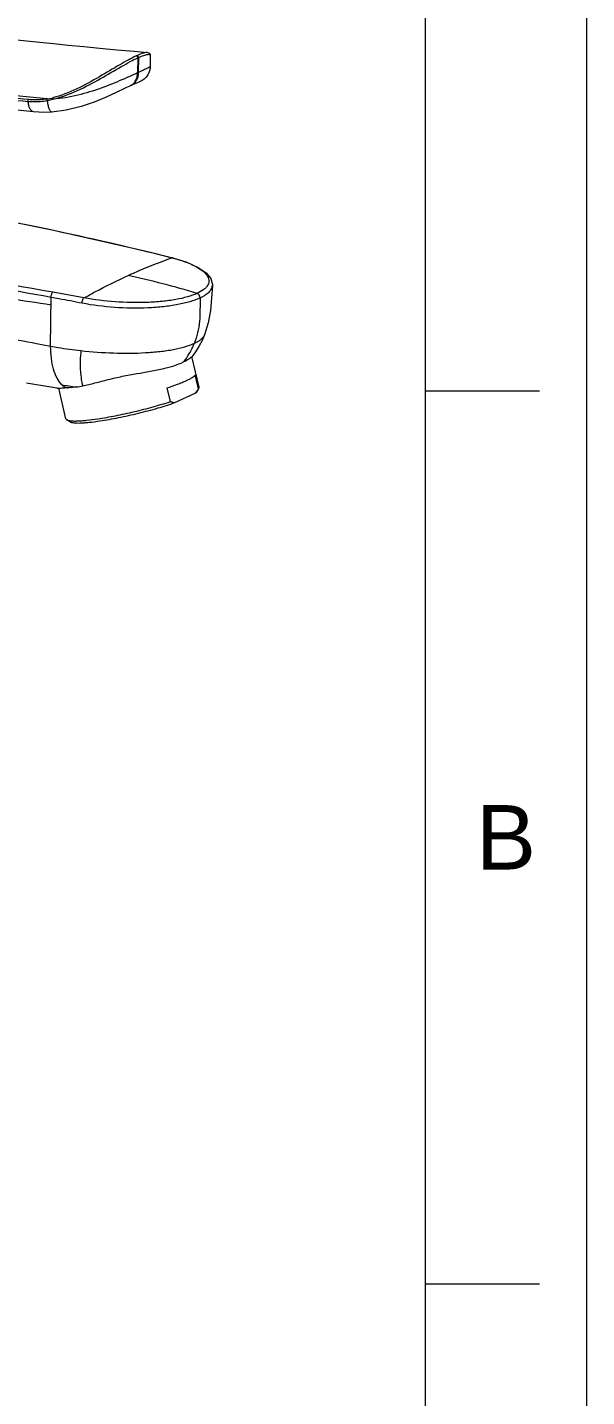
# Model space of a CAD drawing. Header units: millimetres. Extents: x 1334 to 1928, y -1757 to -1337.
# Drawn here: x 1879.3 to 1928.3, y -1517.9 to -1397.8 of the extents above; entities that cross this region are included whole.
import ezdxf

# ---------------------------------------------------------------- set-up
doc = ezdxf.new("R2010")
doc.units = ezdxf.units.MM
doc.header["$LTSCALE"] = 0.1
doc.layers.get('0').update_dxf_attribs({"lineweight": 13})
doc.styles.get("Standard").update_dxf_attribs({"font": 'arial.ttf'})

msp = doc.modelspace()

# ---------------------------------------------------------------- linework, layer by layer
for p, q in [((1914.19, -1743.031), (1914.19, -1351.314)), ((1914.19, -1429.657), (1924.19, -1429.657)), ((1914.19, -1508.001), (1924.19, -1508.001))]:
    msp.add_line(p, q)
at = {"color": 7, "linetype": 'Continuous'}
for p, q in [((1888.97, -1400.446), (1888.958, -1401.759)), ((1889.037, -1401.723), (1889.048, -1400.41)), ((1890.068, -1400.223), (1890.06, -1401.177)), ((1888.304, -1402.899), (1888.304, -1402.898)), ((1879.83, -1405.192), (1858.862, -1403.106)), ((1879.83, -1405.193), (1879.83, -1405.193)), ((1881.433, -1405.212), (1881.433, -1405.212)), ((1874.135, -1414.063), (1881.087, -1415.453)), ((1881.087, -1415.453), (1889.573, -1417.374)), ((1889.516, -1417.375), (1889.572, -1417.373)), ((1889.516, -1417.375), (1889.57, -1417.388)), ((1889.572, -1417.373), (1889.574, -1417.373)), ((1891.338, -1417.814), (1892.032, -1417.991)), ((1891.972, -1417.992), (1892.032, -1417.991)), ((1895.519, -1420.332), (1895.516, -1420.432)), ((1895.516, -1420.433), (1895.517, -1420.421)), ((1881.328, -1425.739), (1881.367, -1421.433)), ((1884.245, -1421.515), (1881.525, -1421.019)), ((1880.094, -1425.505), (1881.328, -1425.739)), ((1894.83, -1424.755), (1894.831, -1424.753)), ((1894.346, -1429.344), (1893.708, -1426.663)), ((1882.565, -1429.401), (1882.575, -1429.401)), ((1882.657, -1429.399), (1882.665, -1429.399)), ((1882.717, -1429.397), (1882.665, -1429.399)), ((1882.772, -1429.396), (1882.717, -1429.397)), ((1882.832, -1429.394), (1882.772, -1429.396)), ((1882.848, -1429.393), (1882.832, -1429.394)), ((1891.528, -1429.406), (1891.814, -1430.612)), ((1894.302, -1429.478), (1894.015, -1428.272)), ((1882.671, -1432.119), (1882.031, -1429.429)), ((1892.225, -1430.692), (1894.006, -1429.88)), ((1894.006, -1429.88), (1894.135, -1429.747)), ((1894.135, -1429.747), (1894.319, -1429.453)), ((1894.302, -1429.478), (1894.319, -1429.453)), ((1883.041, -1432.385), (1882.743, -1432.205))]:
    msp.add_line(p, q, dxfattribs=at)
msp.add_lwpolyline([(1334.392, -1337.172), (1928.332, -1337.172), (1928.332, -1757.172), (1334.392, -1757.172)], close=True)
for points in [[(1868.891, -1397.759), (1869.464, -1397.837), (1870.074, -1397.918), (1870.72, -1398.002), (1871.402, -1398.088), (1872.119, -1398.176), (1872.869, -1398.266), (1873.653, -1398.358), (1874.47, -1398.451), (1875.318, -1398.546), (1876.203, -1398.644), (1877.138, -1398.744), (1878.139, -1398.85), (1879.216, -1398.962), (1880.367, -1399.079), (1881.587, -1399.202), (1882.874, -1399.328), (1884.227, -1399.46), (1885.645, -1399.595), (1887.125, -1399.734), (1888.666, -1399.877), (1889.814, -1399.982)], [(1889.813, -1399.982), (1889.929, -1400.01), (1890.052, -1400.135), (1890.068, -1400.224)], [(1890.06, -1401.174), (1890.043, -1401.386), (1889.97, -1401.672), (1889.85, -1401.928), (1889.696, -1402.141), (1889.53, -1402.306), (1889.366, -1402.428), (1889.225, -1402.509), (1889.124, -1402.556), (1889.053, -1402.586), (1888.928, -1402.634)], [(1888.304, -1402.899), (1887.808, -1403.135), (1887.081, -1403.484), (1886.193, -1403.894), (1885.158, -1404.325), (1883.993, -1404.727), (1882.702, -1405.046), (1881.433, -1405.212)], [(1888.417, -1402.848), (1888.346, -1402.879), (1888.304, -1402.898)], [(1888.928, -1402.634), (1888.85, -1402.665), (1888.758, -1402.702), (1888.652, -1402.746), (1888.537, -1402.796), (1888.417, -1402.848)], [(1881.433, -1405.212), (1880.895, -1405.236), (1880.293, -1405.227), (1879.83, -1405.193)], [(1889.574, -1417.373), (1890.437, -1417.587), (1891.338, -1417.814)], [(1892.032, -1417.991), (1893.266, -1418.375), (1894.269, -1418.829), (1894.962, -1419.308), (1895.372, -1419.808), (1895.519, -1420.332)], [(1895.517, -1420.421), (1895.445, -1421.532), (1895.348, -1422.618), (1895.155, -1423.686), (1894.831, -1424.753)], [(1894.83, -1424.755), (1894.646, -1425.176), (1894.336, -1425.759), (1893.962, -1426.338), (1893.736, -1426.639)], [(1881.859, -1429.431), (1881.337, -1429.338), (1879.222, -1428.975)]]:
    msp.add_lwpolyline(points, dxfattribs=at)
for centre, radius, start, end in [((1890.238, -1403.258), 3.295, 113.75236, 115.27347), ((1890.355, -1403.378), 3.243, 113.75261, 115.27323), ((1889.991, -1400.22), 0.077, 359.56292, 2.94413), ((1890.591, -1405.23), 3.836, 113.90915, 115.19517), ((1887.863, -1401.963), 1.034, 295.19509, 298.49272), ((1879.834, -1397.171), 6.986, 279.75872, 283.88747), ((1881.54, -1404.067), 0.516, 192.98631, 193.8602), ((1879.822, -1397.403), 6.896, 280.1647, 284.38955), ((1879.651, -1404.238), 0.298, 181.43551, 185.29337), ((1887.389, -1435.668), 18.26, 75.27656, 75.46677), ((1870.13, -1501.293), 83.704, 73.30995, 77.58969), ((1886.622, -1405.942), 23.581, 259.45664, 262.52682), ((1882.799, -1436.902), 7.505, 91.08268, 91.70721), ((1885.44, -1414.119), 15.492, 259.34693, 259.85518), ((1883.306, -1428.219), 1.342, 237.03768, 237.49718), ((1885.201, -1415.462), 14.132, 259.33384, 259.62735), ((1884.204, -1426.802), 3.019, 237.57902, 239.34222), ((1885.633, -1413.106), 16.527, 259.62395, 259.80455), ((1885.808, -1412.137), 17.512, 259.80407, 259.97399), ((1885.768, -1412.318), 17.323, 259.83641, 260.29448), ((1885.811, -1412.125), 17.524, 259.97107, 260.20062), ((1882.004, -1418.635), 10.8, 278.25588, 281.38981)]:
    msp.add_arc(centre, radius, start, end, dxfattribs=at)
for points, knots in [([(1881.018, -1404.057), (1877.791, -1403.732), (1871.337, -1403.083), (1863.27, -1402.271), (1856.813, -1401.623), (1851.945, -1401.129), (1847.024, -1400.69), (1843.718, -1400.428), (1842.052, -1400.306)], [0, 0, 0, 0, 0.2485371, 0.4970731, 0.6213414, 0.7458432, 0.8720236, 1, 1, 1, 1]), ([(1888.831, -1400.279), (1888.608, -1400.384), (1888.125, -1400.636), (1887.05, -1401.251), (1885.561, -1402.153), (1883.643, -1403.215), (1882.238, -1403.773), (1881.51, -1403.953)], [0, 0, 0, 0, 0.0900524, 0.199096, 0.4522281, 0.7259584, 1, 1, 1, 1]), ([(1881.535, -1404.082), (1882.276, -1403.905), (1883.706, -1403.356), (1885.66, -1402.307), (1887.172, -1401.414), (1888.259, -1400.803), (1888.746, -1400.551), (1888.97, -1400.446)], [0, 0, 0, 0, 0.275441, 0.5493068, 0.8018258, 0.9104264, 1, 1, 1, 1]), ([(1888.97, -1400.446), (1888.97, -1400.406), (1888.942, -1400.326), (1888.868, -1400.282), (1888.831, -1400.279)], [0, 0, 0, 0, 0.5177244, 1, 1, 1, 1]), ([(1889.813, -1399.982), (1889.765, -1399.978), (1889.648, -1399.988), (1889.341, -1400.061), (1889.092, -1400.162), (1888.91, -1400.242)], [0, 0, 0, 0, 0.1534956, 0.3689319, 1, 1, 1, 1]), ([(1889.048, -1400.41), (1889.049, -1400.37), (1889.022, -1400.29), (1888.948, -1400.245), (1888.91, -1400.242)], [0, 0, 0, 0, 0.5183874, 1, 1, 1, 1]), ([(1889.048, -1400.41), (1889.128, -1400.375), (1889.275, -1400.313), (1889.483, -1400.236), (1889.636, -1400.188), (1889.743, -1400.162), (1889.827, -1400.146), (1889.914, -1400.137), (1889.996, -1400.143), (1890.053, -1400.168), (1890.068, -1400.201), (1890.068, -1400.216)], [0, 0, 0, 0, 0.2366439, 0.4371104, 0.6032216, 0.6739643, 0.7367389, 0.8384164, 0.9104668, 0.959705, 1, 1, 1, 1]), ([(1849.73, -1401.336), (1850.965, -1401.469), (1853.434, -1401.73), (1858.373, -1402.22), (1864.544, -1402.835), (1871.948, -1403.559), (1876.885, -1404.033), (1879.354, -1404.265)], [0, 0, 0, 0, 0.1251468, 0.2501766, 0.5001856, 0.7501351, 1, 1, 1, 1]), ([(1879.373, -1404.118), (1876.907, -1403.878), (1871.975, -1403.393), (1864.577, -1402.655), (1858.412, -1402.033), (1853.477, -1401.538), (1851.011, -1401.277), (1849.778, -1401.144)], [0, 0, 0, 0, 0.2498902, 0.4998449, 0.7498584, 0.874886, 1, 1, 1, 1]), ([(1888.958, -1401.759), (1888.497, -1401.975), (1887.443, -1402.449), (1885.707, -1403.15), (1883.703, -1403.773), (1882.268, -1404.021), (1881.535, -1404.082)], [0, 0, 0, 0, 0.195649, 0.4436179, 0.7179355, 1, 1, 1, 1]), ([(1888.351, -1402.877), (1888.456, -1402.83), (1888.654, -1402.699), (1888.947, -1402.325), (1889.034, -1401.96), (1889.037, -1401.723)], [0, 0, 0, 0, 0.2432242, 0.4955822, 1, 1, 1, 1]), ([(1888.357, -1402.872), (1888.451, -1402.82), (1888.628, -1402.685), (1888.884, -1402.321), (1888.957, -1401.98), (1888.958, -1401.759)], [0, 0, 0, 0, 0.2444642, 0.4968345, 1, 1, 1, 1]), ([(1890.06, -1401.175), (1890.06, -1401.188), (1890.04, -1401.22), (1889.955, -1401.287), (1889.764, -1401.389), (1889.443, -1401.541), (1889.186, -1401.657), (1889.037, -1401.723)], [0, 0, 0, 0, 0.0337762, 0.0884789, 0.278985, 0.5820603, 1, 1, 1, 1]), ([(1879.352, -1404.245), (1879.352, -1404.234), (1879.353, -1404.191), (1879.361, -1404.148), (1879.373, -1404.118)], [0, 0, 0, 0, 0.2569403, 1, 1, 1, 1]), ([(1881.017, -1404.056), (1880.879, -1404.08), (1880.334, -1404.153), (1879.78, -1404.158), (1879.373, -1404.118)], [0, 0, 0, 0, 0.2565344, 1, 1, 1, 1]), ([(1881.037, -1404.183), (1881.034, -1404.172), (1881.026, -1404.13), (1881.022, -1404.087), (1881.023, -1404.056)], [0, 0, 0, 0, 0.2604066, 1, 1, 1, 1]), ([(1881.535, -1404.082), (1881.532, -1404.071), (1881.521, -1404.029), (1881.513, -1403.986), (1881.51, -1403.953)], [0, 0, 0, 0, 0.2600193, 1, 1, 1, 1]), ([(1879.354, -1404.265), (1879.491, -1404.278), (1880.053, -1404.312), (1880.62, -1404.265), (1881.039, -1404.19)], [0, 0, 0, 0, 0.2450833, 1, 1, 1, 1]), ([(1879.83, -1405.193), (1879.765, -1405.186), (1879.665, -1405.131), (1879.569, -1405.015), (1879.475, -1404.848), (1879.395, -1404.595), (1879.363, -1404.378), (1879.354, -1404.265)], [0, 0, 0, 0, 0.1770295, 0.2852005, 0.4085651, 0.6921732, 1, 1, 1, 1]), ([(1881.433, -1405.212), (1881.387, -1405.215), (1881.314, -1405.145), (1881.253, -1405.034), (1881.198, -1404.902), (1881.149, -1404.745), (1881.089, -1404.506), (1881.057, -1404.318), (1881.039, -1404.19)], [0, 0, 0, 0, 0.1211262, 0.2212785, 0.3478056, 0.4958681, 0.6585891, 1, 1, 1, 1]), ([(1874.119, -1414.059), (1875.409, -1414.311), (1880.559, -1415.331), (1885.693, -1416.437), (1889.516, -1417.375)], [0, 0, 0, 0, 0.250244, 1, 1, 1, 1]), ([(1851.042, -1416.697), (1853.576, -1417.052), (1859.894, -1417.951), (1870.012, -1419.468), (1877.579, -1420.744), (1881.367, -1421.433)], [0, 0, 0, 0, 0.2500771, 0.6237184, 1, 1, 1, 1]), ([(1881.525, -1421.019), (1876.638, -1420.13), (1866.852, -1418.512), (1857.036, -1417.101), (1852.136, -1416.412)], [0, 0, 0, 0, 0.5009581, 1, 1, 1, 1]), ([(1889.57, -1417.388), (1889.771, -1417.438), (1890.572, -1417.636), (1891.373, -1417.837), (1891.972, -1417.992)], [0, 0, 0, 0, 0.250659, 1, 1, 1, 1]), ([(1881.36, -1422.145), (1878.873, -1421.747), (1873.921, -1421.067), (1867.712, -1420.311), (1862.73, -1419.638), (1859.558, -1419.156), (1856.974, -1418.719), (1854.342, -1418.242), (1852.362, -1417.873), (1851.036, -1417.652)], [0, 0, 0, 0, 0.246458, 0.4889574, 0.6120753, 0.7382605, 0.8029285, 0.8684753, 1, 1, 1, 1]), ([(1888.119, -1419.544), (1888.44, -1419.398), (1889.706, -1418.837), (1890.997, -1418.333), (1891.972, -1417.992)], [0, 0, 0, 0, 0.2542169, 1, 1, 1, 1]), ([(1892.03, -1418.007), (1892.385, -1418.1), (1893.038, -1418.298), (1893.906, -1418.658), (1894.496, -1419.002), (1894.847, -1419.3), (1895.081, -1419.565), (1895.221, -1419.869), (1895.205, -1420.171), (1895.123, -1420.384), (1894.975, -1420.586), (1894.671, -1420.86), (1894.381, -1421.018), (1894.17, -1421.115)], [0, 0, 0, 0, 0.1987445, 0.369524, 0.5091419, 0.5670429, 0.6179249, 0.7010928, 0.7391727, 0.7791672, 0.8233566, 0.8740251, 1, 1, 1, 1]), ([(1884.245, -1421.515), (1884.567, -1421.335), (1885.837, -1420.638), (1887.136, -1419.993), (1888.119, -1419.544)], [0, 0, 0, 0, 0.2544164, 1, 1, 1, 1]), ([(1894.433, -1421.494), (1894.589, -1421.423), (1894.867, -1421.278), (1895.211, -1421.021), (1895.439, -1420.743), (1895.508, -1420.532), (1895.516, -1420.433)], [0, 0, 0, 0, 0.3253727, 0.5925083, 0.811007, 1, 1, 1, 1]), ([(1881.367, -1421.433), (1881.371, -1421.347), (1881.395, -1421.222), (1881.46, -1421.086), (1881.503, -1421.034), (1881.525, -1421.019)], [0, 0, 0, 0, 0.5691386, 0.8225712, 1, 1, 1, 1]), ([(1881.367, -1421.433), (1881.593, -1421.474), (1882.502, -1421.641), (1883.409, -1421.817), (1884.09, -1421.949)], [0, 0, 0, 0, 0.249053, 1, 1, 1, 1]), ([(1884.09, -1421.949), (1885.028, -1422.131), (1886.95, -1422.371), (1889.345, -1422.409), (1891.198, -1422.27), (1892.435, -1422.092), (1893.508, -1421.846), (1894.152, -1421.622), (1894.433, -1421.494)], [0, 0, 0, 0, 0.2737447, 0.5534202, 0.6848065, 0.8056891, 0.9112416, 1, 1, 1, 1]), ([(1884.09, -1421.949), (1884.092, -1421.86), (1884.116, -1421.731), (1884.179, -1421.588), (1884.222, -1421.532), (1884.245, -1421.515)], [0, 0, 0, 0, 0.5682286, 0.8156008, 1, 1, 1, 1]), ([(1894.17, -1421.115), (1893.9, -1421.238), (1893.284, -1421.45), (1892.255, -1421.677), (1891.068, -1421.835), (1889.291, -1421.95), (1886.993, -1421.899), (1885.148, -1421.678), (1884.245, -1421.515)], [0, 0, 0, 0, 0.0886188, 0.1939162, 0.3145454, 0.4458042, 0.7258345, 1, 1, 1, 1]), ([(1894.433, -1421.494), (1894.43, -1421.837), (1894.426, -1422.527), (1894.403, -1423.557), (1894.243, -1424.555), (1894.048, -1425.189), (1893.931, -1425.49)], [0, 0, 0, 0, 0.2540451, 0.511185, 0.7613011, 1, 1, 1, 1]), ([(1894.433, -1421.494), (1894.434, -1421.411), (1894.383, -1421.246), (1894.245, -1421.137), (1894.17, -1421.115)], [0, 0, 0, 0, 0.5113146, 1, 1, 1, 1]), ([(1871.764, -1423.987), (1872.457, -1424.106), (1875.237, -1424.594), (1878.012, -1425.111), (1880.094, -1425.505)], [0, 0, 0, 0, 0.2490186, 1, 1, 1, 1]), ([(1882.307, -1429.125), (1882.139, -1428.957), (1881.841, -1428.522), (1881.541, -1427.729), (1881.36, -1426.779), (1881.326, -1426.096), (1881.328, -1425.739)], [0, 0, 0, 0, 0.1976265, 0.4323081, 0.7021518, 1, 1, 1, 1]), ([(1881.328, -1425.739), (1881.543, -1425.78), (1882.422, -1425.94), (1883.308, -1426.062), (1883.98, -1426.136)], [0, 0, 0, 0, 0.2440718, 1, 1, 1, 1]), ([(1883.98, -1426.136), (1884.932, -1426.241), (1886.818, -1426.377), (1889.142, -1426.364), (1890.892, -1426.221), (1892.05, -1426.053), (1893.057, -1425.823), (1893.664, -1425.611), (1893.931, -1425.49)], [0, 0, 0, 0, 0.2855642, 0.5637406, 0.6920984, 0.8091962, 0.9124442, 1, 1, 1, 1]), ([(1892.989, -1427.131), (1893.086, -1427.009), (1893.462, -1426.5), (1893.758, -1425.934), (1893.931, -1425.49)], [0, 0, 0, 0, 0.2459173, 1, 1, 1, 1]), ([(1893.931, -1425.49), (1894.047, -1425.437), (1894.257, -1425.33), (1894.583, -1425.112), (1894.773, -1424.904), (1894.83, -1424.755)], [0, 0, 0, 0, 0.3243738, 0.5944463, 1, 1, 1, 1]), ([(1883.98, -1426.136), (1883.977, -1426.295), (1883.926, -1426.604), (1883.91, -1427.063), (1883.91, -1427.502), (1883.936, -1428.033), (1883.999, -1428.607), (1884.087, -1429.037), (1884.137, -1429.222)], [0, 0, 0, 0, 0.1534756, 0.3008795, 0.4429899, 0.5776867, 0.8146482, 1, 1, 1, 1]), ([(1893.736, -1426.639), (1893.658, -1426.738), (1893.415, -1426.924), (1893.148, -1427.058), (1892.989, -1427.131)], [0, 0, 0, 0, 0.419611, 1, 1, 1, 1]), ([(1884.137, -1429.222), (1884.491, -1429.151), (1885.234, -1428.968), (1886.385, -1428.659), (1887.615, -1428.377), (1889.249, -1428.082), (1891.068, -1427.787), (1892.433, -1427.384), (1892.989, -1427.131)], [0, 0, 0, 0, 0.1191516, 0.2518405, 0.3925039, 0.53471, 0.7986606, 1, 1, 1, 1]), ([(1881.859, -1429.431), (1881.889, -1429.436), (1881.971, -1429.435), (1882.119, -1429.426), (1882.323, -1429.411), (1882.478, -1429.404), (1882.565, -1429.401)], [0, 0, 0, 0, 0.1312755, 0.3414569, 0.6313637, 1, 1, 1, 1]), ([(1882.576, -1429.344), (1882.553, -1429.329), (1882.457, -1429.263), (1882.369, -1429.187), (1882.307, -1429.125)], [0, 0, 0, 0, 0.2421859, 1, 1, 1, 1]), ([(1883.555, -1429.323), (1883.491, -1429.332), (1883.256, -1429.363), (1883.02, -1429.385), (1882.848, -1429.393)], [0, 0, 0, 0, 0.2703847, 1, 1, 1, 1]), ([(1891.528, -1429.406), (1891.841, -1429.304), (1892.288, -1429.149), (1892.846, -1428.931), (1893.192, -1428.783), (1893.484, -1428.643), (1893.719, -1428.513), (1893.893, -1428.395), (1893.984, -1428.312), (1894.015, -1428.272)], [0, 0, 0, 0, 0.3593818, 0.515046, 0.6525161, 0.7704498, 0.8678587, 0.9442545, 1, 1, 1, 1]), ([(1894.319, -1429.453), (1894.331, -1429.435), (1894.348, -1429.4), (1894.35, -1429.361), (1894.346, -1429.344)], [0, 0, 0, 0, 0.5480839, 1, 1, 1, 1]), ([(1894.302, -1429.478), (1894.278, -1429.513), (1894.185, -1429.651), (1894.085, -1429.785), (1894.006, -1429.88)], [0, 0, 0, 0, 0.2555681, 1, 1, 1, 1]), ([(1885.468, -1432.118), (1885.983, -1432.04), (1887.053, -1431.849), (1888.669, -1431.496), (1890.274, -1431.085), (1891.318, -1430.774), (1891.814, -1430.612)], [0, 0, 0, 0, 0.2391387, 0.4995048, 0.760124, 1, 1, 1, 1]), ([(1885.652, -1432.301), (1886.196, -1432.219), (1887.326, -1432.015), (1889.021, -1431.635), (1890.672, -1431.196), (1891.733, -1430.865), (1892.225, -1430.692)], [0, 0, 0, 0, 0.2434882, 0.508325, 0.7688881, 1, 1, 1, 1]), ([(1891.814, -1430.612), (1891.849, -1430.621), (1891.984, -1430.656), (1892.122, -1430.681), (1892.225, -1430.692)], [0, 0, 0, 0, 0.2536837, 1, 1, 1, 1]), ([(1882.671, -1432.119), (1882.675, -1432.136), (1882.694, -1432.171), (1882.725, -1432.194), (1882.743, -1432.205)], [0, 0, 0, 0, 0.4518676, 1, 1, 1, 1]), ([(1882.743, -1432.205), (1882.762, -1432.216), (1882.806, -1432.236), (1882.916, -1432.27), (1883.096, -1432.297), (1883.359, -1432.311), (1883.681, -1432.308), (1884.058, -1432.286), (1884.661, -1432.231), (1885.137, -1432.168), (1885.468, -1432.118)], [0, 0, 0, 0, 0.023688, 0.05241, 0.1260064, 0.2216764, 0.3390163, 0.477043, 0.6343703, 1, 1, 1, 1]), ([(1883.041, -1432.385), (1883.059, -1432.395), (1883.101, -1432.415), (1883.207, -1432.447), (1883.379, -1432.473), (1883.631, -1432.487), (1883.939, -1432.483), (1884.301, -1432.463), (1884.879, -1432.41), (1885.334, -1432.349), (1885.652, -1432.301)], [0, 0, 0, 0, 0.0236908, 0.0524177, 0.1260193, 0.2216899, 0.3390304, 0.4770574, 0.6343775, 1, 1, 1, 1])]:
    msp.add_open_spline(points, degree=3, knots=knots, dxfattribs=at)
for p in [(1914.19, -1429.657), (1914.19, -1508.001)]:
    msp.add_point(p)

# ---------------------------------------------------------------- texts
at = {"insert": (1921.261, -1468.829), "char_height": 5.657, "attachment_point": 5}
msp.add_mtext_dynamic_manual_height_columns('B', width=10, gutter_width=12.5, heights=[0], dxfattribs=at)

doc.saveas('drawing.dxf')
